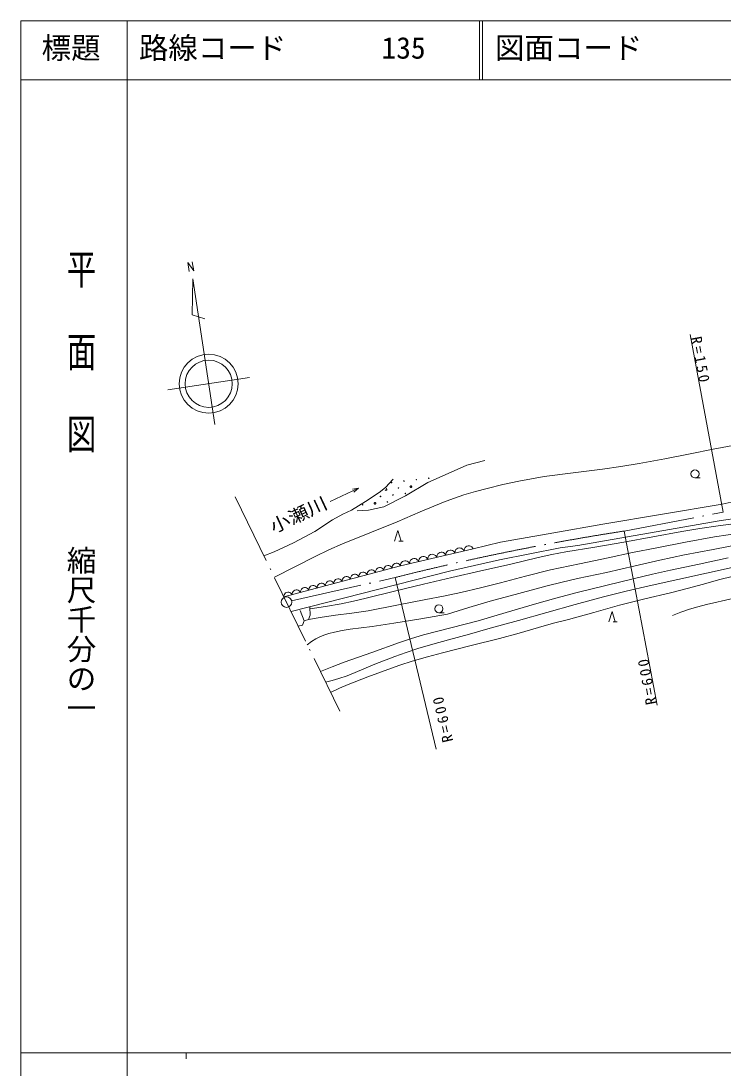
# Model space of a CAD drawing. Units: millimetres, scale not verified. Extents: x -625 to 707963, y -625 to 362498.
# Drawn here: x 67963 to 187027, y 184907 to 362498 of the extents above; entities that cross this region are included whole.
import ezdxf
from ezdxf.enums import TextEntityAlignment as Align

# ---------------------------------------------------------------- set-up
doc = ezdxf.new("R2010")
doc.units = ezdxf.units.MM
doc.header["$LTSCALE"] = 1000
doc.linetypes.add('DASHED', pattern=[7.5, 6, -1.5])
doc.linetypes.add('LONG_DASHED_DOTTED', pattern=[15.25, 12, -1.5, 0.25, -1.5])
doc.layers.add('S-SUV', color=7, linetype='Continuous', lineweight=13)
doc.styles.add('@ＭＳ ゴシック', font='')
doc.styles.add('ＭＳ ゴシック', font='')
doc.styles.get('@ＭＳ ゴシック').set_extended_font_data('@MS Gothic')
doc.styles.get('ＭＳ ゴシック').set_extended_font_data('MS Gothic')

msp = doc.modelspace()

# ---------------------------------------------------------------- linework, layer by layer
at = {"layer": 'S-SUV'}
for p, q in [((67963, 362498), (67963, 2498)), ((707963, 362498), (67963, 362498)), ((67963, 362498), (707963, 362498)), ((85963, 362498), (85963, 352498)), ((145713, 362498), (145713, 352498)), ((146213, 362498), (146213, 352498)), ((67963, 352498), (707963, 352498)), ((85963, 352498), (85963, 2498)), ((96471, 319978), (96239, 321504)), ((96239, 321504), (97263, 320094)), ((97263, 320094), (97023, 321625)), ((97098, 318757), (97011, 312675)), ((97098, 318757), (100854, 294041)), ((97011, 312675), (99138, 311987)), ((181471, 309308), (187027, 279165)), ((106723, 302013), (92882, 299910)), ((181461, 289097), (185372, 289880)), ((185372, 289880), (189304, 290606)), ((172809, 287440), (177137, 288238)), ((177137, 288238), (181461, 289097)), ((161615, 285849), (166574, 286464)), ((166574, 286464), (169691, 286922)), ((169691, 286922), (172809, 287440)), ((129802, 283358), (131094, 284773)), ((149694, 283862), (152381, 284449)), ((152381, 284449), (154520, 284861)), ((154520, 284861), (156670, 285213)), ((156670, 285213), (161615, 285849)), ((182265, 284988), (183161, 284988)), ((120403, 280981), (125225, 283250)), ((124198, 283084), (125225, 283250)), ((125225, 283250), (124441, 282566)), ((126389, 281021), (128726, 282497)), ((128726, 282497), (129802, 283358)), ((129738, 282970), (129733, 282983)), ((129768, 282945), (129738, 282970)), ((129795, 282921), (129768, 282945)), ((129831, 282900), (129795, 282921)), ((129877, 282888), (129831, 282900)), ((129905, 282891), (129877, 282888)), ((129937, 282903), (129905, 282891)), ((129923, 283185), (129939, 283176)), ((129976, 282930), (129937, 282903)), ((129939, 283176), (129959, 283131)), ((129959, 283131), (129975, 283100)), ((129975, 283100), (129991, 283077)), ((129996, 282959), (129976, 282930)), ((129991, 283077), (130009, 283057)), ((130007, 282977), (129996, 282959)), ((130018, 282995), (130007, 282977)), ((130009, 283057), (130019, 283032)), ((130023, 283015), (130018, 282995)), ((130019, 283032), (130023, 283015)), ((133936, 283522), (133956, 283565)), ((133940, 283488), (133936, 283522)), ((133953, 283458), (133940, 283488)), ((133982, 283433), (133953, 283458)), ((133956, 283565), (134011, 283610)), ((134010, 283409), (133982, 283433)), ((134045, 283388), (134010, 283409)), ((134011, 283610), (134055, 283651)), ((134091, 283376), (134045, 283388)), ((134055, 283651), (134081, 283673)), ((134081, 283673), (134104, 283677)), ((134120, 283379), (134091, 283376)), ((134104, 283677), (134129, 283677)), ((134152, 283391), (134120, 283379)), ((134129, 283677), (134154, 283664)), ((134190, 283418), (134152, 283391)), ((134154, 283664), (134174, 283619)), ((134174, 283619), (134190, 283588)), ((134190, 283588), (134205, 283565)), ((134210, 283447), (134190, 283418)), ((134205, 283565), (134224, 283545)), ((134222, 283465), (134210, 283447)), ((134232, 283483), (134222, 283465)), ((134224, 283545), (134233, 283520)), ((134237, 283503), (134232, 283483)), ((134233, 283520), (134237, 283503)), ((143072, 282104), (145036, 282688)), ((145036, 282688), (147019, 283215)), ((147019, 283215), (149694, 283862)), ((186849, 280569), (196897, 282698)), ((124021, 279514), (126389, 281021)), ((127858, 280683), (127878, 280726)), ((127862, 280649), (127858, 280683)), ((127875, 280619), (127862, 280649)), ((127904, 280594), (127875, 280619)), ((127878, 280726), (127933, 280771)), ((127932, 280570), (127904, 280594)), ((127933, 280771), (127977, 280811)), ((127977, 280811), (128004, 280833)), ((128004, 280833), (128026, 280838)), ((128026, 280838), (128051, 280838)), ((128051, 280838), (128076, 280825)), ((128076, 280825), (128096, 280780)), ((128096, 280780), (128112, 280749)), ((128112, 280749), (128128, 280725)), ((128132, 280607), (128112, 280579)), ((128128, 280725), (128146, 280706)), ((128144, 280626), (128132, 280607)), ((128155, 280644), (128144, 280626)), ((128146, 280706), (128156, 280680)), ((128160, 280664), (128155, 280644)), ((128156, 280680), (128160, 280664)), ((135675, 279250), (139628, 280881)), ((139628, 280881), (141339, 281520)), ((141339, 281520), (143072, 282104)), ((120823, 277885), (122545, 278869)), ((122545, 278869), (124021, 279514)), ((127968, 280549), (127932, 280570)), ((128014, 280536), (127968, 280549)), ((128042, 280540), (128014, 280536)), ((128074, 280552), (128042, 280540)), ((128112, 280579), (128074, 280552)), ((131753, 277567), (135675, 279250)), ((166626, 277136), (186849, 280569)), ((117778, 275916), (120823, 277885)), ((127119, 275693), (131753, 277567)), ((158327, 275702), (166626, 277136)), ((162404, 273531), (186395, 277696)), ((186202, 276856), (189167, 277249)), ((186395, 277696), (190147, 278265)), ((114180, 274010), (117778, 275916)), ((122493, 273827), (127119, 275693)), ((131319, 274261), (131868, 276057)), ((131868, 276057), (132417, 274261)), ((149289, 274094), (158327, 275702)), ((175870, 246456), (170259, 275990)), ((175116, 275007), (180031, 275896)), ((180031, 275896), (183106, 276405)), ((183106, 276405), (186202, 276856)), ((185586, 275010), (190223, 275708)), ((110890, 272472), (114180, 274010)), ((120167, 272787), (122493, 273827)), ((132044, 274261), (132764, 274261)), ((144626, 272989), (149289, 274094)), ((159396, 273140), (162404, 273531)), ((165293, 273240), (170216, 274086)), ((170216, 274086), (175116, 275007)), ((175776, 273138), (180671, 274101)), ((180671, 274101), (185586, 275010)), ((185362, 272877), (190274, 273807)), ((109159, 271790), (110890, 272472)), ((117867, 271692), (120167, 272787)), ((132325, 270106), (144626, 272989)), ((137121, 271753), (137011, 271549)), ((137269, 271885), (137121, 271753)), ((137436, 271985), (137269, 271885)), ((137674, 272041), (137436, 271985)), ((137868, 272026), (137674, 272041)), ((138059, 271973), (137868, 272026)), ((138249, 271839), (138059, 271973)), ((138376, 271711), (138249, 271839)), ((138495, 271739), (138475, 271548)), ((138549, 271909), (138495, 271739)), ((138659, 272114), (138549, 271909)), ((138806, 272246), (138659, 272114)), ((138974, 272346), (138806, 272246)), ((139212, 272401), (138974, 272346)), ((139406, 272386), (139212, 272401)), ((139597, 272334), (139406, 272386)), ((139786, 272200), (139597, 272334)), ((139914, 272071), (139786, 272200)), ((140013, 271908), (139914, 272071)), ((140033, 272099), (140013, 271908)), ((140086, 272270), (140033, 272099)), ((140197, 272474), (140086, 272270)), ((140344, 272606), (140197, 272474)), ((140511, 272706), (140344, 272606)), ((140750, 272762), (140511, 272706)), ((140944, 272747), (140750, 272762)), ((141134, 272694), (140944, 272747)), ((141324, 272560), (141134, 272694)), ((141451, 272432), (141324, 272560)), ((141551, 272268), (141451, 272432)), ((141571, 272460), (141551, 272268)), ((141624, 272630), (141571, 272460)), ((141734, 272834), (141624, 272630)), ((141882, 272966), (141734, 272834)), ((142049, 273066), (141882, 272966)), ((142287, 273122), (142049, 273066)), ((142481, 273107), (142287, 273122)), ((142672, 273054), (142481, 273107)), ((142862, 272920), (142672, 273054)), ((142989, 272792), (142862, 272920)), ((143088, 272629), (142989, 272792)), ((143108, 272820), (143088, 272629)), ((143161, 272991), (143108, 272820)), ((143272, 273195), (143161, 272991)), ((143419, 273327), (143272, 273195)), ((143586, 273427), (143419, 273327)), ((143825, 273483), (143586, 273427)), ((144019, 273467), (143825, 273483)), ((144210, 273415), (144019, 273467)), ((144399, 273281), (144210, 273415)), ((144527, 273152), (144399, 273281)), ((144626, 272989), (144527, 273152)), ((149091, 271075), (159396, 273140)), ((155656, 271471), (158007, 271983)), ((158007, 271983), (160371, 272437)), ((160371, 272437), (165293, 273240)), ((167553, 271446), (171659, 272322)), ((171659, 272322), (175776, 273138)), ((176286, 271023), (180467, 271922)), ((180467, 271922), (185362, 272877)), ((112557, 264828), (132325, 270106)), ((114387, 269938), (117867, 271692)), ((129787, 270007), (129655, 269881)), ((129939, 270104), (129787, 270007)), ((130158, 270163), (129939, 270104)), ((130338, 270154), (130158, 270163)), ((130516, 270111), (130338, 270154)), ((130695, 269992), (130516, 270111)), ((130817, 269877), (130695, 269992)), ((130970, 270066), (130926, 269907)), ((131067, 270258), (130970, 270066)), ((131199, 270384), (131067, 270258)), ((131351, 270481), (131199, 270384)), ((131570, 270540), (131351, 270481)), ((131750, 270531), (131570, 270540)), ((131928, 270488), (131750, 270531)), ((132107, 270369), (131928, 270488)), ((132229, 270254), (132107, 270369)), ((132325, 270106), (132229, 270254)), ((132345, 270297), (132325, 270106)), ((132398, 270468), (132345, 270297)), ((132508, 270672), (132398, 270468)), ((132656, 270804), (132508, 270672)), ((132823, 270904), (132656, 270804)), ((133061, 270960), (132823, 270904)), ((133256, 270945), (133061, 270960)), ((133446, 270892), (133256, 270945)), ((133636, 270758), (133446, 270892)), ((133763, 270630), (133636, 270758)), ((133862, 270466), (133763, 270630)), ((133883, 270658), (133862, 270466)), ((133936, 270828), (133883, 270658)), ((134046, 271033), (133936, 270828)), ((134194, 271164), (134046, 271033)), ((134361, 271264), (134194, 271164)), ((134599, 271320), (134361, 271264)), ((134793, 271305), (134599, 271320)), ((134984, 271252), (134793, 271305)), ((135174, 271118), (134984, 271252)), ((135301, 270990), (135174, 271118)), ((135400, 270827), (135301, 270990)), ((135420, 271018), (135400, 270827)), ((135473, 271189), (135420, 271018)), ((135584, 271393), (135473, 271189)), ((135731, 271525), (135584, 271393)), ((135898, 271625), (135731, 271525)), ((136137, 271681), (135898, 271625)), ((136331, 271665), (136137, 271681)), ((136522, 271613), (136331, 271665)), ((136711, 271479), (136522, 271613)), ((136839, 271351), (136711, 271479)), ((136938, 271187), (136839, 271351)), ((136958, 271378), (136938, 271187)), ((137011, 271549), (136958, 271378)), ((138475, 271548), (138376, 271711)), ((140620, 269189), (149091, 271075)), ((145928, 269213), (150790, 270334)), ((150790, 270334), (155656, 271471)), ((157785, 269381), (162661, 270415)), ((162661, 270415), (167553, 271446)), ((167236, 268977), (172116, 270064)), ((172116, 270064), (176286, 271023)), ((178103, 269366), (182988, 270380)), ((182988, 270380), (187874, 271415)), ((110943, 268136), (114387, 269938)), ((113769, 262344), (140620, 269189)), ((122879, 268219), (122727, 268122)), ((123098, 268278), (122879, 268219)), ((123278, 268269), (123098, 268278)), ((123456, 268226), (123278, 268269)), ((123635, 268107), (123456, 268226)), ((123910, 268181), (123866, 268022)), ((124007, 268373), (123910, 268181)), ((124139, 268499), (124007, 268373)), ((124291, 268596), (124139, 268499)), ((124510, 268655), (124291, 268596)), ((124690, 268646), (124510, 268655)), ((124868, 268603), (124690, 268646)), ((125047, 268484), (124868, 268603)), ((125169, 268369), (125047, 268484)), ((125265, 268221), (125169, 268369)), ((125278, 268399), (125265, 268221)), ((125322, 268558), (125278, 268399)), ((125419, 268750), (125322, 268558)), ((125551, 268876), (125419, 268750)), ((125703, 268973), (125551, 268876)), ((125922, 269032), (125703, 268973)), ((126102, 269023), (125922, 269032)), ((126280, 268980), (126102, 269023)), ((126459, 268861), (126280, 268980)), ((126581, 268746), (126459, 268861)), ((126677, 268598), (126581, 268746)), ((126690, 268776), (126677, 268598)), ((126734, 268935), (126690, 268776)), ((126831, 269127), (126734, 268935)), ((126963, 269253), (126831, 269127)), ((127115, 269350), (126963, 269253)), ((127334, 269409), (127115, 269350)), ((127514, 269400), (127334, 269409)), ((127692, 269357), (127514, 269400)), ((127871, 269238), (127692, 269357)), ((127993, 269123), (127871, 269238)), ((128089, 268975), (127993, 269123)), ((128102, 269153), (128089, 268975)), ((128146, 269312), (128102, 269153)), ((128243, 269504), (128146, 269312)), ((128375, 269630), (128243, 269504)), ((128527, 269727), (128375, 269630)), ((128746, 269786), (128527, 269727)), ((128926, 269777), (128746, 269786)), ((129104, 269734), (128926, 269777)), ((129283, 269615), (129104, 269734)), ((129405, 269500), (129283, 269615)), ((129501, 269352), (129405, 269500)), ((129514, 269530), (129501, 269352)), ((129558, 269689), (129514, 269530)), ((129655, 269881), (129558, 269689)), ((130913, 269729), (130817, 269877)), ((130926, 269907), (130913, 269729)), ((141058, 268085), (145928, 269213)), ((149263, 267195), (153518, 268317)), ((153518, 268317), (157785, 269381)), ((162357, 267934), (167236, 268977)), ((171991, 267933), (175041, 268679)), ((175041, 268679), (178103, 269366)), ((179341, 267778), (184229, 268835)), ((184229, 268835), (189093, 269933)), ((188786, 268329), (186258, 267694)), ((116038, 266393), (115819, 266334)), ((116218, 266384), (116038, 266393)), ((116947, 266488), (116850, 266296)), ((117079, 266614), (116947, 266488)), ((117231, 266711), (117079, 266614)), ((117450, 266770), (117231, 266711)), ((117630, 266761), (117450, 266770)), ((117808, 266718), (117630, 266761)), ((117987, 266599), (117808, 266718)), ((118109, 266484), (117987, 266599)), ((118205, 266336), (118109, 266484)), ((118218, 266514), (118205, 266336)), ((118262, 266673), (118218, 266514)), ((118359, 266865), (118262, 266673)), ((118491, 266991), (118359, 266865)), ((118643, 267088), (118491, 266991)), ((118862, 267147), (118643, 267088)), ((119042, 267138), (118862, 267147)), ((119220, 267095), (119042, 267138)), ((119399, 266976), (119220, 267095)), ((119521, 266861), (119399, 266976)), ((119617, 266713), (119521, 266861)), ((119630, 266891), (119617, 266713)), ((119674, 267050), (119630, 266891)), ((119771, 267242), (119674, 267050)), ((119903, 267368), (119771, 267242)), ((120055, 267465), (119903, 267368)), ((120274, 267524), (120055, 267465)), ((120454, 267515), (120274, 267524)), ((120632, 267472), (120454, 267515)), ((120811, 267353), (120632, 267472)), ((120933, 267238), (120811, 267353)), ((121029, 267090), (120933, 267238)), ((121042, 267268), (121029, 267090)), ((121086, 267427), (121042, 267268)), ((121183, 267619), (121086, 267427)), ((121315, 267745), (121183, 267619)), ((121467, 267842), (121315, 267745)), ((121686, 267901), (121467, 267842)), ((121866, 267892), (121686, 267901)), ((122044, 267849), (121866, 267892)), ((122223, 267730), (122044, 267849)), ((122345, 267615), (122223, 267730)), ((122441, 267467), (122345, 267615)), ((122454, 267645), (122441, 267467)), ((122498, 267804), (122454, 267645)), ((122595, 267996), (122498, 267804)), ((122727, 268122), (122595, 267996)), ((123757, 267992), (123635, 268107)), ((123853, 267844), (123757, 267992)), ((123866, 268022), (123853, 267844)), ((131336, 265799), (136201, 266947)), ((131436, 268114), (138388, 238974)), ((136201, 266947), (141058, 268085)), ((145921, 266343), (149263, 267195)), ((152370, 265366), (157191, 266681)), ((157191, 266681), (159766, 267337)), ((159766, 267337), (162357, 267934)), ((162299, 265539), (167141, 266726)), ((167141, 266726), (171991, 267933)), ((170615, 265787), (174470, 266693)), ((174470, 266693), (179341, 267778)), ((183734, 266998), (180944, 266214)), ((186258, 267694), (183734, 266998)), ((112570, 265006), (112557, 264828)), ((112614, 265165), (112570, 265006)), ((112711, 265357), (112614, 265165)), ((112843, 265483), (112711, 265357)), ((112995, 265581), (112843, 265483)), ((113214, 265639), (112995, 265581)), ((113394, 265630), (113214, 265639)), ((113572, 265587), (113394, 265630)), ((113751, 265468), (113572, 265587)), ((113872, 265353), (113751, 265468)), ((113969, 265205), (113872, 265353)), ((113982, 265383), (113969, 265205)), ((114026, 265542), (113982, 265383)), ((114123, 265734), (114026, 265542)), ((114255, 265860), (114123, 265734)), ((114407, 265957), (114255, 265860)), ((114626, 266016), (114407, 265957)), ((114806, 266007), (114626, 266016)), ((114984, 265964), (114806, 266007)), ((115163, 265845), (114984, 265964)), ((115285, 265730), (115163, 265845)), ((115381, 265582), (115285, 265730)), ((115394, 265760), (115381, 265582)), ((115438, 265919), (115394, 265760)), ((115535, 266111), (115438, 265919)), ((115667, 266237), (115535, 266111)), ((115819, 266334), (115667, 266237)), ((116396, 266341), (116218, 266384)), ((116575, 266222), (116396, 266341)), ((116697, 266107), (116575, 266222)), ((116793, 265959), (116697, 266107)), ((116806, 266137), (116793, 265959)), ((116850, 266296), (116806, 266137)), ((126491, 264604), (131336, 265799)), ((136628, 264360), (139604, 264925)), ((139604, 264925), (142566, 265550)), ((142566, 265550), (145921, 266343)), ((147556, 264067), (152370, 265366)), ((158676, 264575), (162299, 265539)), ((161955, 263512), (166776, 264822)), ((166776, 264822), (170615, 265787)), ((178130, 265487), (173782, 264474)), ((180944, 266214), (178130, 265487)), ((117008, 261694), (116965, 263085)), ((117007, 262816), (119630, 263203)), ((119630, 263203), (122251, 263652)), ((122251, 263652), (124373, 264097)), ((124373, 264097), (126491, 264604)), ((126828, 262451), (131719, 263416)), ((131719, 263416), (136628, 264360)), ((140286, 261912), (143907, 263017)), ((143907, 263017), (147556, 264067)), ((150272, 262174), (155078, 263555)), ((155078, 263555), (158676, 264575)), ((157153, 262165), (161955, 263512)), ((169440, 263401), (165139, 262162)), ((173782, 264474), (169440, 263401)), ((181334, 262740), (182772, 263159)), ((182772, 263159), (184228, 263520)), ((184228, 263520), (188666, 264542)), ((115987, 260760), (115314, 262520)), ((116731, 260972), (117008, 261694)), ((116731, 260972), (119022, 261379)), ((119022, 261379), (121322, 261727)), ((121322, 261727), (124080, 262059)), ((124080, 262059), (126828, 262451)), ((131207, 260346), (135755, 261100)), ((135755, 261100), (140286, 261912)), ((138841, 262114), (139736, 262114)), ((145484, 260778), (150272, 262174)), ((152333, 260839), (157153, 262165)), ((165139, 262162), (160811, 260978)), ((167649, 260561), (168198, 262357)), ((168198, 262357), (168747, 260561)), ((178455, 261654), (179885, 262226)), ((179885, 262226), (181334, 262740)), ((114966, 259826), (115710, 260038)), ((115710, 260038), (115987, 260760)), ((115987, 260760), (116731, 260972)), ((122457, 259115), (123800, 259320)), ((123800, 259320), (127512, 259804)), ((127512, 259804), (131207, 260346)), ((136238, 258379), (140869, 259549)), ((140869, 259549), (145484, 260778)), ((144007, 258487), (147532, 259490)), ((147532, 259490), (152333, 260839)), ((155705, 259648), (152430, 258672)), ((158250, 260342), (155705, 259648)), ((160811, 260978), (158250, 260342)), ((168374, 260561), (169094, 260561)), ((117226, 257233), (117964, 257703)), ((117964, 257703), (118621, 258038)), ((118621, 258038), (119305, 258320)), ((119305, 258320), (120201, 258614)), ((120201, 258614), (121123, 258852)), ((121123, 258852), (122457, 259115)), ((132146, 257096), (134178, 257765)), ((134178, 257765), (136238, 258379)), ((137838, 256827), (140463, 257540)), ((140463, 257540), (144007, 258487)), ((149140, 257755), (144304, 256554)), ((152430, 258672), (149140, 257755)), ((116518, 256711), (117226, 257233)), ((127447, 255392), (132146, 257096)), ((133275, 255413), (135240, 256059)), ((135240, 256059), (137838, 256827)), ((144304, 256554), (139459, 255346)), ((122750, 253718), (127447, 255392)), ((127981, 253382), (131341, 254714)), ((131341, 254714), (133275, 255413)), ((136889, 254672), (134325, 253936)), ((139459, 255346), (136889, 254672)), ((118739, 252159), (120729, 252965)), ((120729, 252965), (122750, 253718)), ((124635, 251992), (127981, 253382)), ((130164, 252530), (126803, 251274)), ((132235, 253262), (130164, 252530)), ((134325, 253936), (132235, 253262)), ((119608, 250380), (120750, 250644)), ((120750, 250644), (121889, 250969)), ((121889, 250969), (123266, 251450)), ((123266, 251450), (124635, 251992)), ((126803, 251274), (123462, 249961)), ((121958, 249314), (120463, 248628)), ((123462, 249961), (121958, 249314)), ((67963, 187498), (606963, 187498)), ((95963, 187498), (95963, 186498))]:
    msp.add_line(p, q, dxfattribs=at)
at = {"layer": 'S-SUV', "linetype": 'DASHED'}
for p, q in [((143554, 287160), (146651, 287975)), ((136991, 284225), (140904, 285978)), ((140904, 285978), (143554, 287160)), ((133160, 281984), (136991, 284225)), ((129491, 280109), (133160, 281984)), ((124967, 279416), (126883, 279538)), ((126883, 279538), (129491, 280109))]:
    msp.add_line(p, q, dxfattribs=at)
at = {"layer": 'S-SUV', "linetype": 'LONG_DASHED_DOTTED'}
for p, q in [((104289, 281771), (122027, 245422)), ((170259, 275990), (187027, 279165)), ((113871, 264132), (131436, 268114))]:
    msp.add_line(p, q, dxfattribs=at)
at = {"layer": 'S-SUV'}
for centre, radius in [((99802, 300962), 5000), ((99802, 300962), 4000), ((182265, 285677), 688), ((130803, 284213), 49.8), ((132910, 284457), 49.8), ((135017, 284701), 49.8), ((137124, 284945), 49.8), ((131978, 283281), 49.8), ((128939, 281862), 49.8), ((130115, 280930), 49.8), ((131047, 282105), 49.8), ((125901, 280442), 49.8), ((112993, 263933), 896), ((112993, 263933), 27), ((138841, 262802), 688)]:
    msp.add_circle(centre, radius, dxfattribs=at)
msp.add_arc((133154, 282350), 49.8, 316.12152, 281.0993, dxfattribs=at)
at = {"layer": 'S-SUV', "linetype": 'LONG_DASHED_DOTTED'}
msp.add_arc((235947, -147416), 428471, 98.81866, 104.11777, dxfattribs=at)

# ---------------------------------------------------------------- texts
at = {"layer": 'S-SUV', "style": 'ＭＳ ゴシック'}
for s, p in [('標題', (71463, 354998)), ('路線コード', (87963, 354998)), ('135', (129105, 354998)), ('図面コード', (148343, 354998))]:
    msp.add_text(s, height=3666, dxfattribs=at).set_placement(p, align=Align.BOTTOM_LEFT)
at = {"layer": 'S-SUV'}
for s, height, rotation, style, width, p in [('平  面  図', 3666, 270, '@ＭＳ ゴシック', 1.4, (75240, 323973)), ('小瀬川', 2199, 25.1, 'ＭＳ ゴシック', 1.15, (111076, 274950))]:
    msp.add_text(s, height=height, rotation=rotation, dxfattribs=dict(at, style=style, width=width)).set_placement(p, align=Align.BOTTOM_LEFT)
at = {"layer": 'S-SUV', "style": '@ＭＳ ゴシック'}
msp.add_text('縮尺千分の一', height=3666, rotation=270, dxfattribs=at).set_placement((75240, 273528), align=Align.BOTTOM_LEFT)
at = {"layer": 'S-SUV', "char_height": 1833, "attachment_point": 7, "style": 'ＭＳ ゴシック'}
for s, insert, rotation in [('\\T1.32;R=150', (181531, 308787), 280.7), ('\\T1.32;R=600', (175792, 246716), 100.6), ('\\T1.32;R=600', (141302, 240393), 103)]:
    msp.add_mtext(s, dxfattribs=dict(at, insert=insert, rotation=rotation))

doc.saveas('drawing.dxf')
